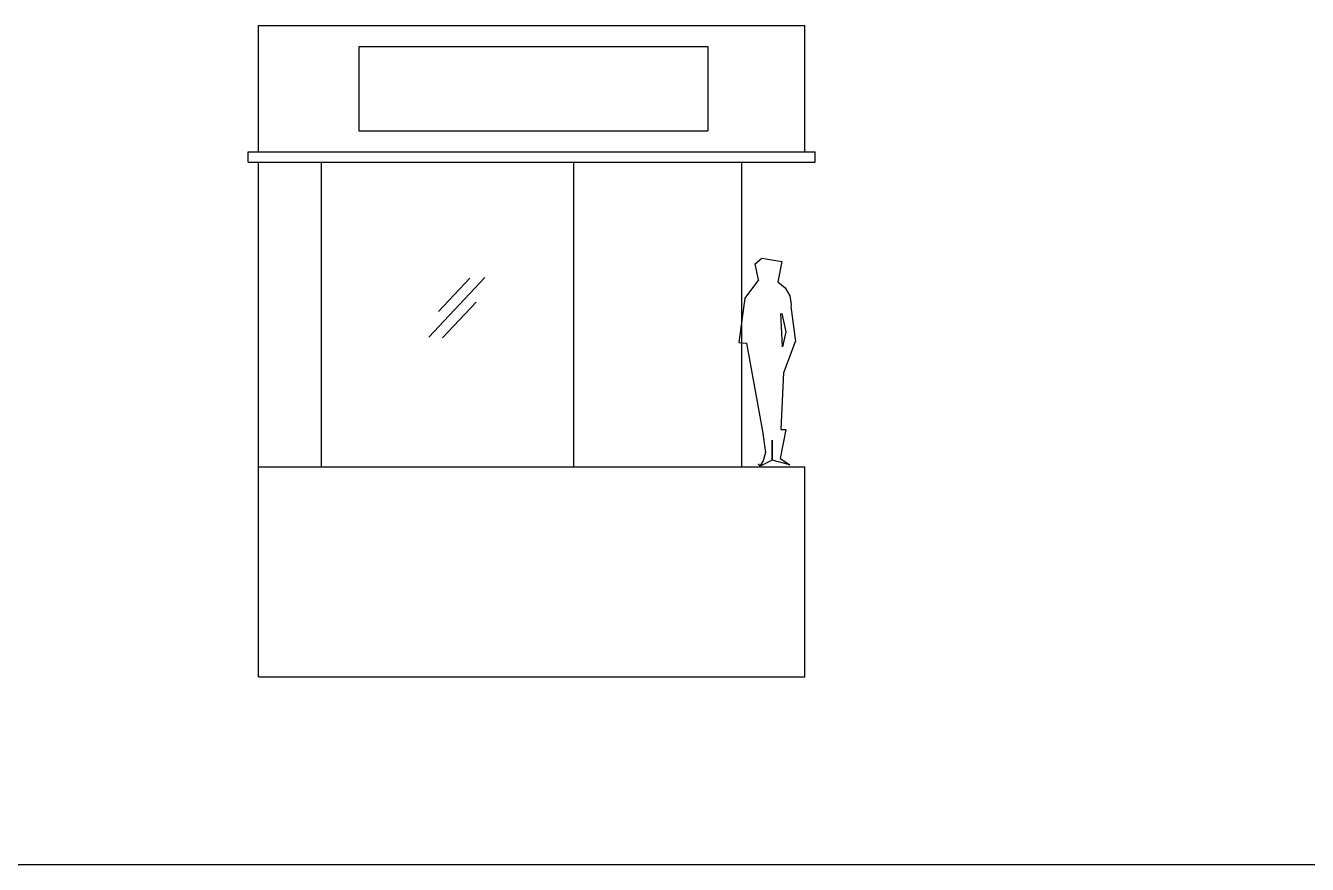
# Model space of a CAD drawing. Header units: millimetres. Extents: x 51491 to 87084, y 5379 to 33460.
# Drawn here: x 69402 to 74741, y 13064 to 16556 of the extents above; entities that cross this region are included whole.
import ezdxf

# ---------------------------------------------------------------- set-up
doc = ezdxf.new("R2010")
doc.units = ezdxf.units.MM
doc.layers.add('www.cad-blocks.net', color=7, linetype='Continuous')

# ---------------------------------------------------------------- blocks, each defined once
blk = doc.blocks.new('A$C1DCF3E27')
for p, q in [((43.8, 2712.5), (2318.8, 2712.5)), ((43.8, 2187.5), (43.8, 2712.5)), ((2318.8, 2187.5), (2318.8, 2712.5)), ((461.2, 2625), (461.2, 2275)), ((461.2, 2625), (1914.8, 2625)), ((1914.8, 2625), (1914.8, 2275)), ((461.2, 2275), (1914.8, 2275)), ((0, 2143.8), (0, 2187.5)), ((0, 2187.5), (2362.5, 2187.5)), ((0, 2143.8), (2362.5, 2143.8)), ((43.8, 0), (43.8, 2143.8)), ((306.3, 875), (306.3, 2143.8)), ((1356.3, 875), (1356.3, 2143.8)), ((2056.3, 875), (2056.3, 2143.8)), ((2362.5, 2143.8), (2362.5, 2187.5)), ((752.9, 1415.6), (985.7, 1662.9)), ((752.9, 1415.6), (985.7, 1662.9)), ((792.9, 1522), (923.4, 1660.5)), ((809.3, 1411.7), (949.4, 1560.5)), ((43.8, 875), (2318.8, 875)), ((2318.8, 0), (2318.8, 875)), ((43.8, 0), (1861.4, 0)), ((43.8, 0), (2318.8, 0))]:
    blk.add_line(p, q)
for points in [[(2126.4, 1653.4), (2112.2, 1719.9), (2140.6, 1744.5), (2223.3, 1729.7), (2206.7, 1646.1)], [(2126.4, 1653.4), (2069.7, 1577.1), (2043.7, 1392.6), (2076.8, 1390.1), (2142.9, 1023.4), (2154.8, 934.8)], [(2223.3, 1513.2), (2239.8, 1436.9), (2225.6, 1375.4), (2218.5, 1513.2)], [(2261.1, 1542.7), (2280, 1397.5)], [(2220.9, 1030.8), (2239.8, 1030.8), (2216.2, 910.2), (2256.3, 883.2), (2183.1, 902.9), (2183.1, 986.5), (2183.1, 902.9), (2133.5, 878.2), (2126.4, 888.1)]]:
    blk.add_lwpolyline(points)
at = {"linetype": 'Continuous'}
for points in [[(2206.7, 1646.1), (2237.8, 1620.7), (2257, 1587.7), (2262, 1551), (2261.1, 1542.7)], [(2220.9, 1030.8), (2231.8, 1268.4), (2280, 1397.5)], [(2154.8, 934.8), (2146.1, 900.7), (2133.5, 880.7)]]:
    blk.add_lwpolyline(points, dxfattribs=at)
blk = doc.blocks.new('FORMAT')
at = {"layer": 'www.cad-blocks.net', "color": 155, "true_color": 0x546d8e}
blk.add_line((54628.8, 13063.5), (87084.1, 13063.5), dxfattribs=at)

msp = doc.modelspace()

# ---------------------------------------------------------------- block references
msp.add_blockref('A$C1DCF3E27', (70328.9, 13843.9))
at = {"layer": 'www.cad-blocks.net'}
msp.add_blockref('FORMAT', (0, 0), dxfattribs=at)

doc.saveas('drawing.dxf')
